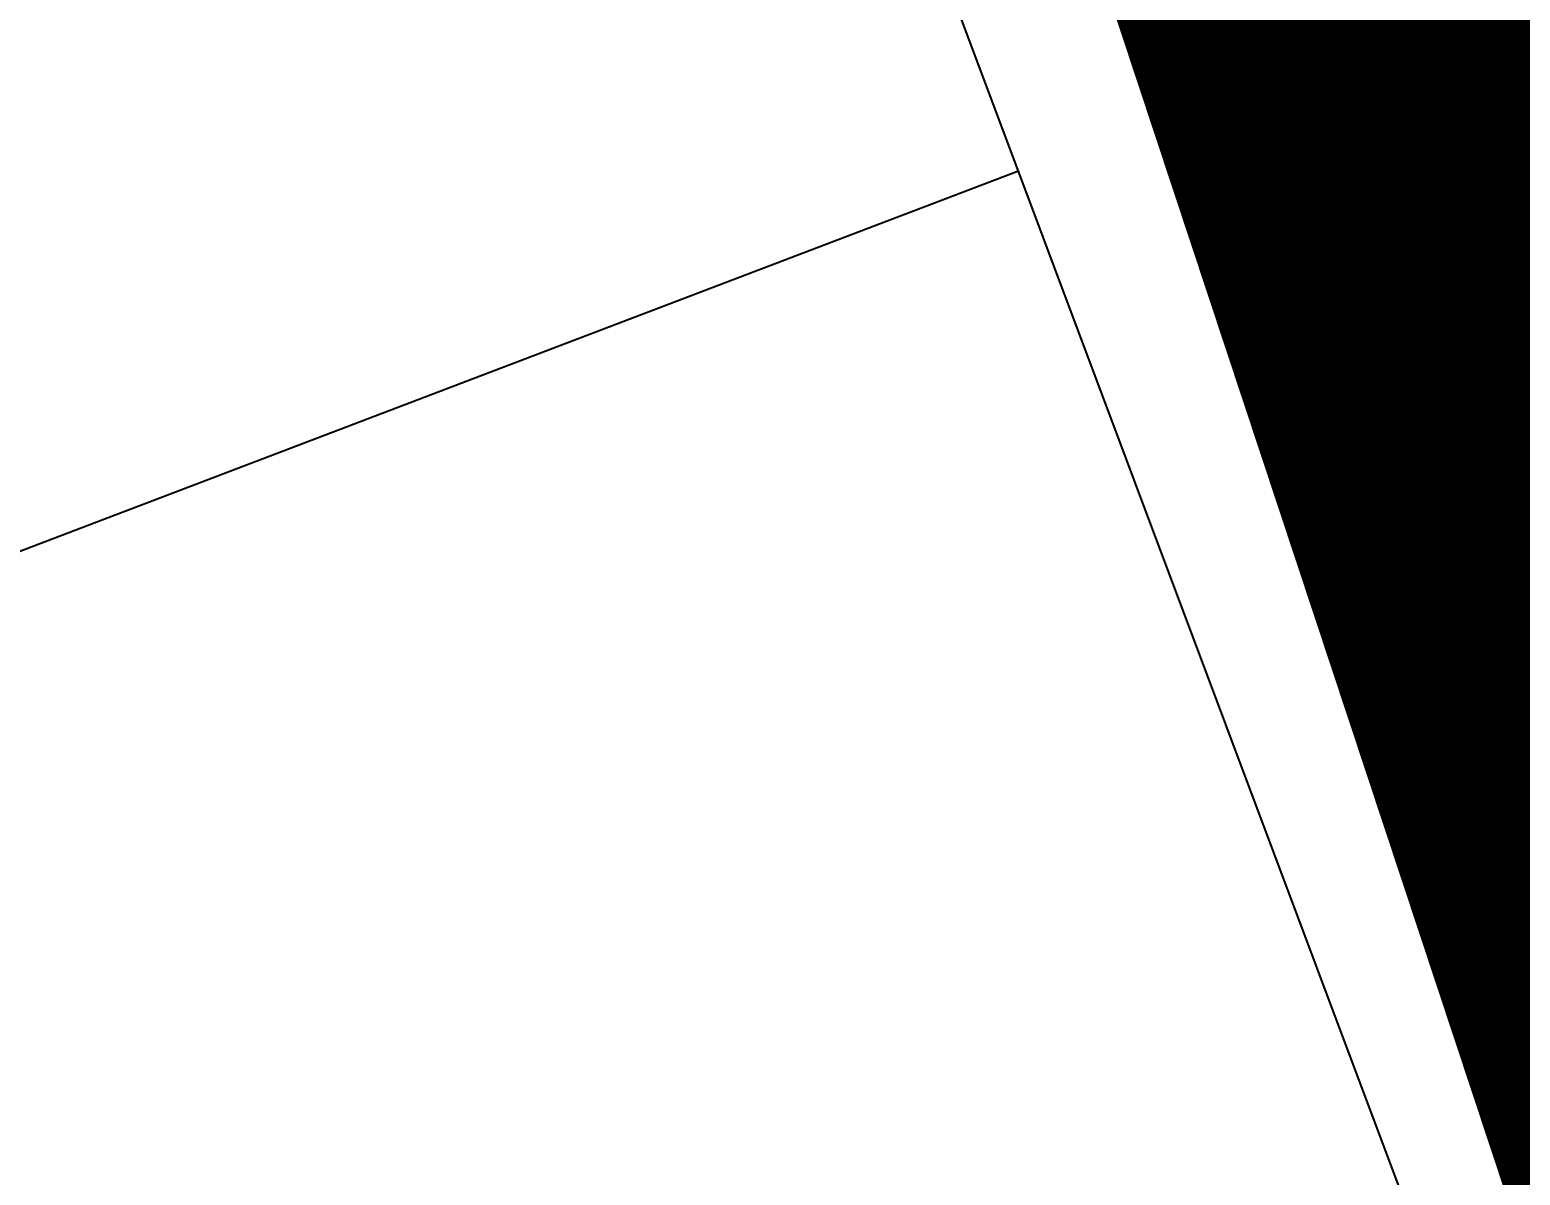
# Model space of a CAD drawing. Header units: millimetres. Extents: x 0 to 285450075, y -3000605 to 8125189010.
# Drawn here: x 6236441.969 to 6236445.602, y 5216689.869 to 5216692.662 of the extents above; entities that cross this region are included whole.
import ezdxf
from ezdxf import colors
from ezdxf.entities.mleader import LeaderData, LeaderLine
from ezdxf.math import Vec2, Vec3

# ---------------------------------------------------------------- set-up
doc = ezdxf.new("R2010")
doc.units = ezdxf.units.MM
for name, color, linetype in [('!Полоса отвода', 30, 'Continuous'), ('1 Этап ПК0+00-178+00 (1+).Ситуация.Проектные откосы', 84, 'Continuous'), ('Основное направление 30.05.Верх покрытия', 7, 'Continuous'), ('Основное направление 30.05.Ось трассы', 7, 'Continuous')]:
    doc.layers.add(name, color=color, linetype=linetype)
doc.layers.add('ИС_Выноски', color=3, linetype='Continuous', lineweight=18)
doc.layers.add('ИС_Размер', color=3, linetype='Continuous', lineweight=18)
doc.styles.add('ISOCPEUR', font='isocpeur.ttf', dxfattribs={"width": 0.8, "oblique": 15, "height": 2.5})
doc.linetypes.add('гр.ПОЛЬ.10', pattern='A,6.75,-2,[131,ltypeshp.shx,S=0.75,R=0,X=-0.75,Y=-0.375],-2,6.75,[130,ltypeshp.shx,S=0.75,R=270.000001,X=-8.75,Y=-0.375],0', length=17.5)

# ---------------------------------------------------------------- blocks, each defined once
blk = doc.blocks.new('_DotBlank')
at = {"color": 0, "linetype": 'ByBlock', "lineweight": -2}
blk.add_line((-0.5, 0), (-1, 0), dxfattribs=at)
blk.add_circle((0, 0), 0.5, dxfattribs=at)
blk = doc.blocks.new('SLOPEA$C3369CF5F')
at = {"layer": '1 Этап ПК0+00-178+00 (1+).Ситуация.Проектные откосы'}
blk.add_line((6236438.307, 5216690.0046, 7.7481), (6236444.3786, 5216692.3182, 7.7481), dxfattribs=at)
at = {"layer": '1 Этап ПК0+00-178+00 (1+).Ситуация.Проектные откосы', "linetype": 'Continuous', "flags": 128}
blk.add_lwpolyline([(6236469.044, 5216619.3976), (6236466.1794, 5216629.3525), (6236463.189, 5216639.2755), (6236459.8821, 5216649.0953), (6236456.4518, 5216658.8752), (6236451.8239, 5216671.5332), (6236449.4551, 5216678.4043), (6236445.9317, 5216688.1748), (6236442.2839, 5216697.9062), (6236438.5253, 5216707.3203), (6236434.6503, 5216716.6922), (6236434.4503, 5216717.1672), (6236429.5183, 5216728.6377), (6236426.3812, 5216736.3704)], dxfattribs=at)

msp = doc.modelspace()

# ---------------------------------------------------------------- linework, layer by layer
at = {"layer": '!Полоса отвода', "color": 30, "linetype": 'гр.ПОЛЬ.10', "true_color": 0xff7f00, "transparency": 33554687, "const_width": 1}
msp.add_lwpolyline([(6236496.832, 5216507.3051), (6236469.4309, 5216619.3363), (6236444.9985, 5216693.129), (6236412.5546, 5216770.04), (6236363.6949, 5216860.4174), (6236310.9004, 5216922.0721), (6236257.8407, 5216974.6503)], dxfattribs=at)
at = {"layer": 'ИС_Размер', "linetype": 'Continuous'}
msp.add_circle((6226064.7742, 5217311.3687), 148840.0322, dxfattribs=at)
at = {"layer": 'Основное направление 30.05.Верх покрытия', "color": 6, "flags": 128}
msp.add_lwpolyline([(6236481.3215, 5216496.0399, 0.062582), (6236423.9914, 5216689.9006, 0.038761), (6236364.9204, 5216800.6432, 0.018207), (6236333.6414, 5216850.7871, 0.018207)], format="xyb", dxfattribs=at)

# ---------------------------------------------------------------- next in the draw order: leaders
at = {"layer": 'ИС_Выноски', "color": 3}
ml = msp.add_multileader_mtext('Standard', dxfattribs=at)
ml.set_content('ПК70+50\\P24+3х33+24', color=3, style='ISOCPEUR')
ml.set_leader_properties(color=256, linetype='ByLayer', lineweight=-1)
ml.set_arrow_properties(name='DOTBLANK')
ml.build(insert=Vec2(0, 0))
ml.multileader.update_dxf_attribs({"text_left_attachment_type": 6, "text_right_attachment_type": 6, "dogleg_length": 0.36, "arrow_head_size": 1500, "scale": 25})
ctx = ml.context
ctx.base_point, ctx.scale, ctx.char_height, ctx.arrow_head_size, ctx.landing_gap_size, ctx.plane_origin, ctx.plane_x_axis, ctx.plane_y_axis = Vec3(6236691.2056, 5217349.7238), 25, 125, 1500, 2.25, Vec3(6242724.0352, 5214845.6196), Vec3(1, 0.000012), Vec3(-0.000012, 1)
ctx.left_attachment, ctx.right_attachment, ctx.text_align_type = 6, 6, 1
notes = []
notes.append((ctx, [(0, (1, 1, 0), (6236671.0754, 5217349.7235), (1, 0.000012), 20.1302, [(1, [(6236451.887, 5217068.3139)], 0, [])])]))
ctx.mtext.insert, ctx.mtext.text_direction, ctx.mtext.rotation, ctx.mtext.width, ctx.mtext.alignment, ctx.mtext.flow_direction = Vec3(6237088.6703, 5217499.7283), Vec3(1, 0.000012), 0.000012, 857.209003, 2, 5
ctx.mtext.has_bg_fill, ctx.mtext.bg_color, ctx.mtext.bg_scale_factor, ctx.mtext.bg_transparency, ctx.mtext.use_window_bg_color = 1, -1027028792, 1.5, 0, 1
for ctx, leaders in notes:
    for number, flags, end, landing, length, lines in leaders:
        leader = LeaderData()
        leader.index, (leader.has_last_leader_line, leader.has_dogleg_vector, leader.attachment_direction) = number, flags
        leader.last_leader_point, leader.dogleg_vector, leader.dogleg_length = Vec3(end), Vec3(landing), length
        for number, points, colour, breaks in lines:
            line = LeaderLine()
            line.index, line.vertices, line.color, line.breaks = number, Vec3.list(points), colors.encode_raw_color(colour), breaks
            leader.lines.append(line)
        ctx.leaders.append(leader)

# ---------------------------------------------------------------- next in the draw order: linework, layer by layer
at = {"layer": 'Основное направление 30.05.Ось трассы', "color": 1, "lineweight": 40, "true_color": 0xff0000, "flags": 128}
msp.add_lwpolyline([(6236484.5306, 5215168.6635), (6236481.8903, 5216316.6935, 0.000244), (6236481.8575, 5216329.1934, 0.000732), (6236481.8003, 5216341.6933, 0.001221), (6236481.6942, 5216354.1928, 0.001709), (6236481.5149, 5216366.6915, 0.002197), (6236481.238, 5216379.1884, 0.002686), (6236480.839, 5216391.682, 0.003174), (6236480.2937, 5216404.17, 0.003662), (6236479.5777, 5216416.6494, 0.278271), (6236007.742, 5217095.1932, 0.003662), (6235996.2926, 5217100.2089, 0.003174), (6235984.7756, 5217105.0676, 0.002686), (6235973.2025, 5217109.791, 0.002197), (6235961.5837, 5217114.4012, 0.001709), (6235949.9293, 5217118.9205, 0.001221), (6235938.2486, 5217123.3715, 0.000732), (6235926.5506, 5217127.7767, 0.000244), (6235914.844, 5217132.1592), (6235320.4061, 5217354.4691, -0.019339), (6234250.5061, 5217802.4742), (6233192.5927, 5218294.3631, 0.031096)], format="xyb", dxfattribs=at)

# ---------------------------------------------------------------- next in the draw order: block references
at = {"layer": '1 Этап ПК0+00-178+00 (1+).Ситуация.Проектные откосы', "color": 7, "linetype": 'Continuous', "lineweight": -3}
msp.add_blockref('SLOPEA$C3369CF5F', (0, 0), dxfattribs=at)

doc.saveas('drawing.dxf')
